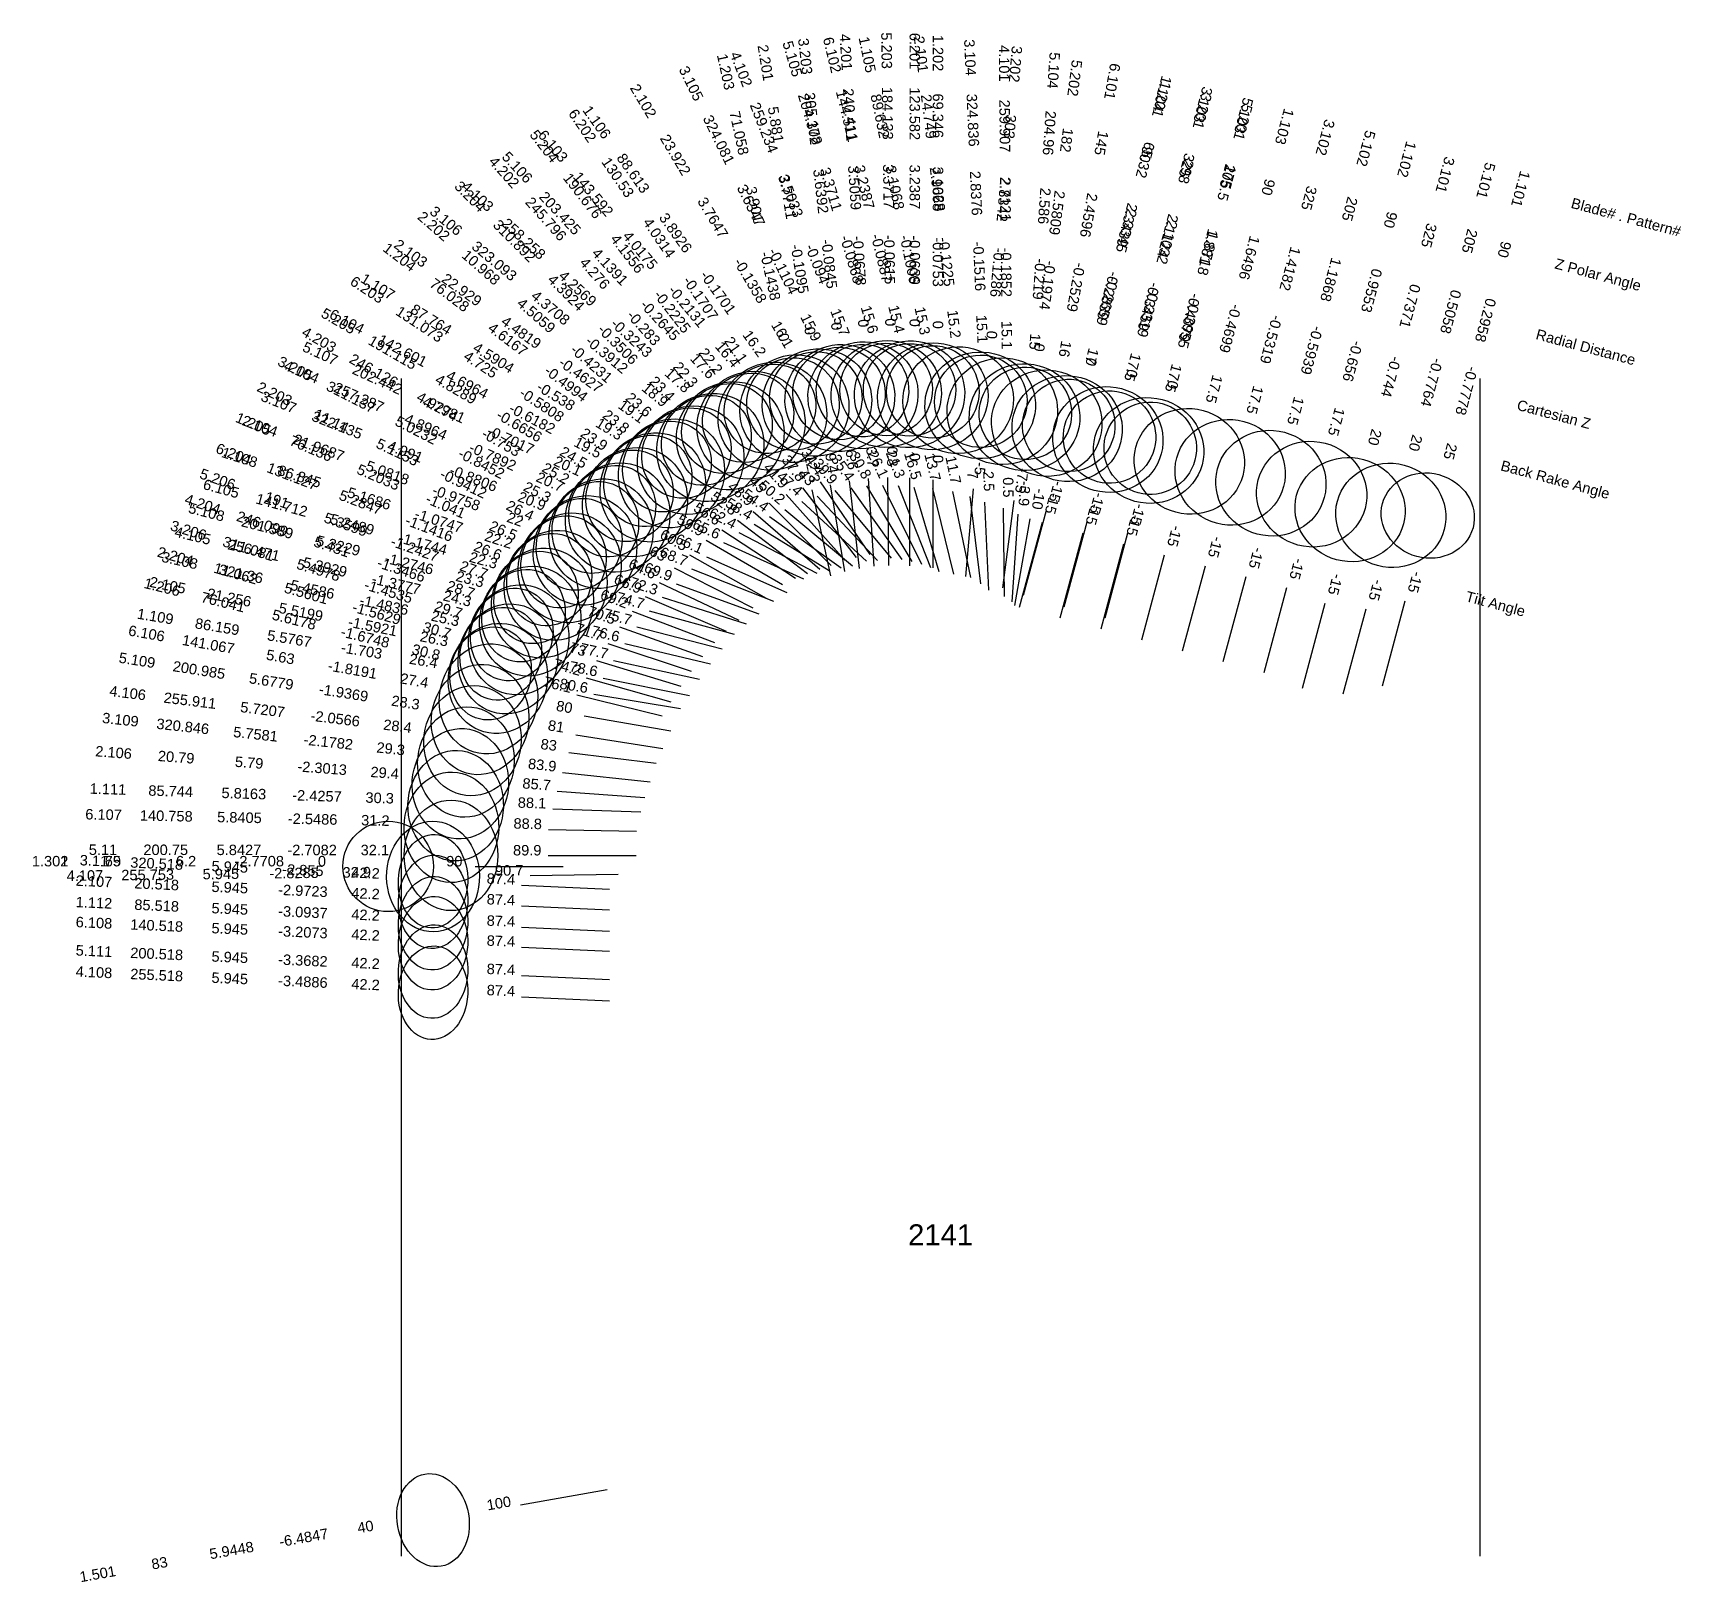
# Model space of a CAD drawing. Header units: inches. Extents: x 27.78 to 37.14, y 11.16 to 19.96.
import ezdxf
from ezdxf.enums import TextEntityAlignment as Align

# ---------------------------------------------------------------- set-up
doc = ezdxf.new("R2010")
doc.units = ezdxf.units.IN
doc.header["$MEASUREMENT"] = 0
for name, color, linetype, true_color in [('Blade_1', 30, 'Continuous', 0xff7f00), ('Blade_2', 7, 'Continuous', 0xcccc00), ('Blade_3', 7, 'Continuous', 0x00cc00), ('Blade_4', 7, 'Continuous', 0x00cccc), ('Blade_5', 7, 'Continuous', 0x0066cc), ('Blade_6', 190, 'Continuous', 0x7f00ff)]:
    doc.layers.add(name, color=color, linetype=linetype, true_color=true_color)
doc.styles.get("Standard").update_dxf_attribs({"font": 'arial.ttf'})

msp = doc.modelspace()

# ---------------------------------------------------------------- linework, layer by layer
for p, q in [((29.875, 18), (29.875, 11.3098)), ((36, 18), (36, 11.3098))]:
    msp.add_line(p, q)
at = {"layer": 'Blade_1'}
for p, q in [((32.8932, 17.4247), (32.8932, 16.9247)), ((32.2055, 17.3676), (32.312, 16.8791)), ((32.4272, 17.3806), (32.7172, 16.9733)), ((33.005, 17.3594), (33.1064, 16.8697)), ((33.5361, 17.2511), (33.4067, 16.7681)), ((31.7843, 17.1961), (32.1825, 16.8937)), ((31.8793, 17.173), (32.3051, 16.911)), ((33.5134, 17.1834), (33.3839, 16.7004)), ((34.2077, 16.9974), (34.0782, 16.5144)), ((31.2598, 16.7615), (31.7197, 16.5653)), ((31.3569, 16.7581), (31.8334, 16.6065)), ((34.902, 16.8113), (34.7725, 16.3283)), ((35.5739, 16.7359), (35.4445, 16.2529)), ((30.871, 16.2046), (31.3565, 16.0849)), ((30.9674, 16.2069), (31.4607, 16.1252)), ((30.7349, 15.5563), (31.2346, 15.54)), ((30.2945, 15.2292), (30.7945, 15.2292)), ((30.2945, 15.2292), (30.7945, 15.2292)), ((30.558, 14.8836), (31.0575, 14.8611)), ((30.5511, 11.6027), (31.0435, 11.6896))]:
    msp.add_line(p, q, dxfattribs=at)
for centre, major_axis, ratio in [((32.1074, 17.8299), (0.2558, 0.1821), 0.960068), ((32.8932, 17.8994), (0.3075, 0.0637), 0.964541), ((32.8932, 17.9247), (0.2625, 0), 1), ((32.099, 17.8562), (0.2565, 0.0559), 1), ((33.6561, 17.7161), (0.3033, -0.0813), 0.956305), ((33.6655, 17.7341), (0.2536, -0.0679), 1), ((31.4096, 17.462), (0.1646, 0.2674), 0.943992), ((31.3833, 17.5006), (0.1609, 0.2119), 0.915246), ((34.3504, 17.5301), (0.3033, -0.0813), 0.953717), ((35.0447, 17.344), (0.3033, -0.0813), 0.953717), ((35.7042, 17.2222), (0.2569, -0.0688), 0.906308), ((30.8314, 16.9253), (0.0952, 0.2992), 0.92618), ((30.7967, 16.959), (0.1044, 0.2447), 0.894861), ((30.4233, 16.297), (0.0513, 0.3098), 0.895775), ((30.3822, 16.3252), (0.0637, 0.2583), 0.859227), ((30.1837, 15.5743), (0.0102, 0.3138), 0.863353), ((29.8, 15.2292), (0, 0.257), 1), ((29.8, 15.2292), (0, 0.257), 1), ((30.055, 14.9063), (0.012, 0.2657), 0.740455), ((30.0552, 11.5153), (-0.0462, 0.262), 0.766044)]:
    msp.add_ellipse(centre, major_axis=major_axis, ratio=ratio, dxfattribs=at)
at = {"layer": 'Blade_2'}
for p, q in [((32.3105, 17.3972), (32.3922, 16.9039)), ((32.5175, 17.3904), (32.7733, 16.9608)), ((33.1042, 17.3301), (33.1649, 16.8338)), ((31.8738, 17.2462), (32.2508, 16.9179)), ((31.9664, 17.2161), (32.3728, 16.9248)), ((31.3393, 16.8425), (31.7908, 16.6277)), ((31.4362, 16.8348), (31.9057, 16.6631)), ((30.9245, 16.3002), (31.4056, 16.1642)), ((31.0208, 16.2991), (31.5109, 16.2005)), ((30.7599, 15.6573), (31.2585, 15.6199)), ((30.558, 15.005), (31.0575, 14.9825))]:
    msp.add_line(p, q, dxfattribs=at)
for centre, major_axis, ratio in [((32.2353, 17.8642), (0.2698, 0.1607), 0.961008), ((32.2289, 17.8905), (0.259, 0.0429), 1), ((33.0372, 17.8775), (0.3117, 0.0381), 0.965026), ((31.5181, 17.5373), (0.1829, 0.2552), 0.945165), ((31.4941, 17.5769), (0.1747, 0.2006), 0.916383), ((30.9182, 17.0242), (0.1078, 0.2949), 0.92736), ((30.8847, 17.0588), (0.1143, 0.2402), 0.896001), ((30.4801, 16.4079), (0.0619, 0.3078), 0.896644), ((30.4399, 16.4371), (0.0723, 0.256), 0.86006), ((30.21, 15.6987), (0.0235, 0.3131), 0.87132), ((30.055, 15.0277), (0.012, 0.2657), 0.740455)]:
    msp.add_ellipse(centre, major_axis=major_axis, ratio=ratio, dxfattribs=at)
at = {"layer": 'Blade_3'}
for p, q in [((32.4182, 17.4188), (32.4757, 16.9221)), ((32.6082, 17.3945), (32.8285, 16.9456)), ((33.1222, 17.3733), (33.0787, 16.8752)), ((31.9634, 17.2931), (32.3167, 16.9393)), ((32.0529, 17.2558), (32.437, 16.9357)), ((33.1867, 17.2974), (33.2087, 16.7979)), ((33.7674, 17.1851), (33.638, 16.7021)), ((33.7449, 17.1214), (33.6154, 16.6384)), ((31.4253, 16.926), (31.8707, 16.6987)), ((31.5227, 16.9187), (31.9884, 16.7367)), ((34.4391, 16.9354), (34.3096, 16.4524)), ((35.1202, 16.7233), (34.9907, 16.2403)), ((30.9838, 16.3995), (31.462, 16.2535)), ((31.0802, 16.3987), (31.5686, 16.2919)), ((30.7902, 15.7628), (31.2873, 15.7092)), ((30.558, 15.1223), (31.0575, 15.0998))]:
    msp.add_line(p, q, dxfattribs=at)
for centre, major_axis, ratio in [((32.3653, 17.8896), (0.2819, 0.1383), 0.961878), ((32.3608, 17.9155), (0.2608, 0.0302), 1), ((33.1624, 17.8484), (0.3137, 0.0138), 0.965362), ((33.1658, 17.8714), (0.2615, -0.0229), 1), ((33.8876, 17.6541), (0.3033, -0.0813), 0.953717), ((31.6292, 17.6088), (0.201, 0.2412), 0.946305), ((31.6076, 17.6494), (0.1882, 0.188), 0.917489), ((33.8968, 17.6681), (0.2536, -0.0679), 1), ((34.5818, 17.4681), (0.3033, -0.0813), 0.953717), ((35.2629, 17.256), (0.3033, -0.0813), 0.939693), ((31.009, 17.1194), (0.1143, 0.2925), 0.933995), ((30.9768, 17.1548), (0.1209, 0.2369), 0.903992), ((30.5414, 16.5164), (0.067, 0.3068), 0.904078), ((30.5022, 16.5465), (0.0777, 0.2544), 0.868802), ((30.2419, 15.8218), (0.0336, 0.3122), 0.871834), ((30.055, 15.145), (0.012, 0.2657), 0.740455)]:
    msp.add_ellipse(centre, major_axis=major_axis, ratio=ratio, dxfattribs=at)
at = {"layer": 'Blade_4'}
for p, q in [((32.5264, 17.4332), (32.5587, 16.9343)), ((32.0601, 17.3421), (32.3938, 16.9697)), ((32.6974, 17.3923), (32.8793, 16.9266)), ((32.149, 17.3023), (32.5169, 16.9638)), ((33.2932, 17.2633), (33.2979, 16.7633)), ((31.5109, 16.9992), (31.9462, 16.7532)), ((31.6078, 16.9873), (32.0649, 16.7847)), ((31.0471, 16.4954), (31.5218, 16.3385)), ((31.1436, 16.4948), (31.6301, 16.3792)), ((30.8266, 15.876), (31.3229, 15.8148)), ((30.6065, 15.1782), (31.1064, 15.1843)), ((30.558, 14.4887), (31.0575, 14.4662))]:
    msp.add_line(p, q, dxfattribs=at)
for centre, major_axis, ratio in [((32.4967, 17.906), (0.2925, 0.1142), 0.962672), ((32.4941, 17.9322), (0.262, 0.0169), 1), ((33.2879, 17.8148), (0.314, 0.003), 0.965621), ((31.7431, 17.6757), (0.2126, 0.2311), 0.95232), ((31.724, 17.717), (0.1981, 0.1775), 0.924896), ((31.1036, 17.2108), (0.1272, 0.2871), 0.935204), ((31.0726, 17.247), (0.1309, 0.2316), 0.905161), ((30.6071, 16.6223), (0.0726, 0.3055), 0.911295), ((30.569, 16.6534), (0.0835, 0.2526), 0.877339), ((30.2793, 15.9434), (0.0384, 0.3116), 0.879719), ((30.055, 15.1715), (-0.0038, 0.314), 0.83923), ((30.055, 14.5114), (0.012, 0.2657), 0.740455)]:
    msp.add_ellipse(centre, major_axis=major_axis, ratio=ratio, dxfattribs=at)
at = {"layer": 'Blade_5'}
for p, q in [((32.6353, 17.4385), (32.6423, 16.9386)), ((32.1526, 17.3794), (32.4588, 16.9841)), ((32.2372, 17.3323), (32.5784, 16.9668)), ((32.7855, 17.3844), (32.9274, 16.905)), ((33.3539, 17.3069), (33.2886, 16.8112)), ((33.376, 17.2308), (33.3416, 16.732)), ((31.6066, 17.0818), (32.0392, 16.8309)), ((31.704, 17.0701), (32.1591, 16.8632)), ((33.9763, 17.0594), (33.8468, 16.5764)), ((33.9988, 17.1216), (33.8694, 16.6386)), ((34.6705, 16.8734), (34.541, 16.3904)), ((35.3515, 16.6909), (35.2221, 16.2079)), ((31.1147, 16.5892), (31.586, 16.4223)), ((31.2115, 16.5893), (31.6961, 16.4659)), ((30.8669, 15.9772), (31.3608, 15.8993)), ((30.7088, 15.2911), (31.2088, 15.2906)), ((30.558, 14.6091), (31.0575, 14.5866))]:
    msp.add_line(p, q, dxfattribs=at)
for centre, major_axis, ratio in [((32.6289, 17.9132), (0.3011, 0.0891), 0.963382), ((32.6283, 17.9385), (0.2625, 0.0037), 1), ((31.8609, 17.7355), (0.2295, 0.2143), 0.9534), ((33.414, 17.781), (0.3133, -0.0216), 0.965801), ((33.4191, 17.8026), (0.2603, -0.0343), 1), ((31.8444, 17.7775), (0.2103, 0.1629), 0.925945), ((34.119, 17.5921), (0.3033, -0.0813), 0.953717), ((34.1282, 17.6045), (0.2536, -0.0679), 1), ((34.8132, 17.4061), (0.3033, -0.0813), 0.953717), ((31.2019, 17.2983), (0.1299, 0.2859), 0.939034), ((31.1711, 17.3344), (0.1335, 0.2301), 0.909656), ((35.4942, 17.2236), (0.3033, -0.0813), 0.939693), ((30.6771, 16.7254), (0.0775, 0.3043), 0.91829), ((30.6401, 16.7573), (0.0888, 0.2507), 0.885665), ((30.3221, 16.0631), (0.0489, 0.3102), 0.880395), ((30.1573, 15.2918), (0.0004, 0.314), 0.847524), ((30.055, 14.6318), (0.012, 0.2657), 0.740455)]:
    msp.add_ellipse(centre, major_axis=major_axis, ratio=ratio, dxfattribs=at)
at = {"layer": 'Blade_6'}
for p, q in [((32.2531, 17.4138), (32.5355, 17.0013)), ((32.7613, 17.4361), (32.7613, 16.9361)), ((32.3365, 17.364), (32.6574, 16.9806)), ((32.892, 17.3755), (33.0104, 16.8897)), ((31.6954, 17.142), (32.1128, 16.8668)), ((33.4446, 17.204), (33.3578, 16.7116)), ((31.7922, 17.126), (32.2352, 16.8941)), ((31.1859, 16.6795), (31.6532, 16.5017)), ((31.2831, 16.6802), (31.7654, 16.5483)), ((30.9131, 16.0853), (31.4056, 15.9986)), ((30.7109, 15.4395), (31.2108, 15.4287)), ((30.558, 14.77), (31.0575, 14.7475))]:
    msp.add_line(p, q, dxfattribs=at)
for centre, major_axis, ratio in [((32.7613, 17.9113), (0.3051, 0.0744), 0.964007), ((32.7613, 17.9361), (0.2625, 0), 1), ((31.9825, 17.7869), (0.2408, 0.2016), 0.959071), ((31.9686, 17.8293), (0.2195, 0.1503), 0.933024), ((33.5404, 17.7471), (0.3092, -0.0545), 0.961262), ((31.3036, 17.3818), (0.1456, 0.2782), 0.942787), ((31.275, 17.4192), (0.1464, 0.2221), 0.914078), ((30.7511, 16.8256), (0.0828, 0.3029), 0.925052), ((30.7153, 16.8584), (0.0946, 0.2486), 0.893771), ((30.37, 16.1809), (0.0544, 0.3092), 0.888181), ((30.1595, 15.4514), (0.0068, 0.3139), 0.855666), ((30.055, 14.7927), (0.012, 0.2657), 0.740455)]:
    msp.add_ellipse(centre, major_axis=major_axis, ratio=ratio, dxfattribs=at)

# ---------------------------------------------------------------- texts
for s, height, p in [('Blade# . Pattern#', 0.059375, (36.5206, 19)), ('Z Polar Angle', 0.059375, (36.4284, 18.6559)), ('Radial Distance', 0.059375, (36.3209, 18.2544)), ('Cartesian Z', 0.059375, (36.2133, 17.8529)), ('Back Rake Angle', 0.059375, (36.1211, 17.5088)), ('Tilt Angle', 0.05937, (35.9219, 16.7655))]:
    msp.add_text(s, height=height, rotation=345).set_placement(p, align=Align.MIDDLE_LEFT)
msp.add_text('2141', height=0.11875).set_placement((32.9375, 13.1365), align=Align.MIDDLE_CENTER)
at = {"layer": 'Blade_1'}
for s, height, rotation, p in [('1.105', 0.05937, 281.69981, (32.4924, 19.8348)), ('1.202', 0.05937, 270, (32.8932, 19.8497)), ('1.203', 0.05937, 282.3, (31.6889, 19.737)), ('1.201', 0.05937, 255, (34.1637, 19.5935)), ('1.104', 0.05937, 255, (34.1676, 19.6253)), ('89.632', 0.05937, 281.69981, (32.5646, 19.486)), ('69.346', 0.05937, 270, (32.8932, 19.4934)), ('1.106', 0.05937, 305.444, (30.9612, 19.4401)), ('71.058', 0.05937, 282.3, (31.7648, 19.3889)), ('1.103', 0.05937, 255, (34.862, 19.4393)), ('65.32', 0.05937, 255, (34.0715, 19.2494)), ('90', 0.05937, 255, (34.0754, 19.2811)), ('1.102', 0.05937, 255, (35.5563, 19.2532)), ('88.613', 0.05937, 305.444, (31.1678, 19.1499)), ('3.1068', 0.05937, 281.69981, (32.6489, 19.079)), ('3.1068', 0.05937, 270, (32.8932, 19.0778)), ('90', 0.05937, 255, (34.7697, 19.0951)), ('1.101', 0.05937, 255, (36.2033, 19.085)), ('3.901', 0.05937, 282.3, (31.8534, 18.9828)), ('3.8926', 0.05937, 305.444, (31.4088, 18.8113)), ('2.3345', 0.05937, 255, (33.964, 18.8479)), ('2.3439', 0.05937, 255, (33.9679, 18.8797)), ('90', 0.05937, 255, (35.464, 18.909)), ('1.204', 0.05937, 322.79092, (29.8473, 18.6668)), ('-0.1006', 0.05937, 281.69981, (32.7332, 18.672)), ('-0.0753', 0.05937, 270, (32.8932, 18.6622)), ('1.6496', 0.05937, 255, (34.6622, 18.6937)), ('90', 0.05937, 255, (36.1111, 18.7409)), ('-0.1438', 0.05937, 282.3, (31.9419, 18.5767)), ('1.107', 0.05937, 328.3958, (29.7262, 18.4978)), ('76.028', 0.05937, 322.79092, (30.1311, 18.4513)), ('-0.1701', 0.05937, 305.444, (31.6498, 18.4727)), ('-0.2659', 0.05937, 255, (33.8564, 18.4464)), ('-0.2839', 0.05937, 255, (33.8603, 18.4782)), ('0.9553', 0.05937, 255, (35.3565, 18.5076)), ('0.2958', 0.05937, 255, (36.0036, 18.3394)), ('87.764', 0.05937, 328.3958, (30.0296, 18.3111)), ('15.3', 0.05937, 281.69981, (32.8054, 18.3232)), ('-0.4699', 0.05937, 255, (34.5546, 18.2922)), ('4.6167', 0.05937, 322.79092, (30.4621, 18.2)), ('16.2', 0.05937, 305.444, (31.8564, 18.1825)), ('0', 0.0594, 282.3, (32.0178, 18.2287)), ('0', 0.0594, 270, (32.8932, 18.3059)), ('4.5904', 0.05937, 328.3958, (30.3836, 18.0933)), ('17', 0.05937, 255, (33.7681, 18.1341)), ('-0.656', 0.05937, 255, (35.2489, 18.1061)), ('0', 0.0594, 255, (33.7642, 18.1023)), ('-0.7778', 0.05937, 255, (35.896, 17.9379)), ('-0.4994', 0.05937, 322.79092, (30.7931, 17.9487)), ('17.5', 0.05937, 255, (34.4624, 17.9481)), ('-0.538', 0.05937, 328.3958, (30.7376, 17.8755)), ('1.205', 0.05937, 336.89534, (29.0229, 17.7158)), ('23.8', 0.05937, 322.79092, (31.0768, 17.7332)), ('17.5', 0.05937, 255, (35.1567, 17.762)), ('19.3', 0.05937, 328.3958, (31.041, 17.6888)), ('1.108', 0.05937, 342.34972, (28.9479, 17.5246)), ('76.136', 0.05937, 336.89534, (29.3506, 17.576)), ('25', 0.05937, 255, (35.8038, 17.5938)), ('86.845', 0.05937, 342.34972, (29.2874, 17.4166)), ('5.2033', 0.05937, 336.89534, (29.7329, 17.4129)), ('12.3', 0.05937, 282.3, (32.1802, 17.4837)), ('35.4', 0.05937, 305.444, (32.3583, 17.4773)), ('0', 0.0594, 270, (32.8932, 17.5434)), ('11.7', 0.05937, 281.69981, (32.9809, 17.4756)), ('-15', 0.05937, 255, (33.5668, 17.3658)), ('5.1686', 0.05937, 342.34972, (29.6835, 17.2905)), ('-1.041', 0.05937, 336.89534, (30.1151, 17.2498)), ('52.8', 0.05937, 322.79092, (31.6897, 17.2679)), ('58.4', 0.05937, 328.3958, (31.7782, 17.2352)), ('-15', 0.05937, 255, (33.5441, 17.2981)), ('-1.0747', 0.05937, 342.34972, (30.0795, 17.1645)), ('22.2', 0.05937, 342.34972, (30.419, 17.0565)), ('26.5', 0.05937, 336.89534, (30.4428, 17.11)), ('-15', 0.05937, 255, (34.2384, 17.1121)), ('-15', 0.05937, 255, (34.9327, 16.926)), ('1.206', 0.05937, 346.14606, (28.5098, 16.787)), ('66.9', 0.05937, 336.89534, (31.1506, 16.8081)), ('72.3', 0.05937, 342.34972, (31.2438, 16.7941)), ('-15', 0.05937, 255, (35.6046, 16.8506)), ('76.041', 0.05937, 346.14606, (28.8557, 16.7017)), ('1.109', 0.05937, 350.59544, (28.4733, 16.62)), ('5.6178', 0.05937, 346.14606, (29.2592, 16.6021)), ('86.159', 0.05937, 350.59544, (28.8248, 16.5618)), ('5.5767', 0.05937, 350.59544, (29.2348, 16.4938)), ('-1.6748', 0.05937, 346.14606, (29.6627, 16.5026)), ('-1.703', 0.05937, 350.59544, (29.6449, 16.4259)), ('30.8', 0.05937, 346.14606, (30.0086, 16.4173)), ('26.4', 0.05937, 350.59544, (29.9963, 16.3677)), ('76.1', 0.05937, 346.14606, (30.7558, 16.2331)), ('80.6', 0.05937, 350.59544, (30.8502, 16.2263)), ('1.111', 0.05937, 358.13379, (28.2082, 15.6387)), ('85.744', 0.05937, 358.13379, (28.5643, 15.6271)), ('5.8163', 0.05937, 358.13379, (28.9797, 15.6135)), ('-2.4257', 0.05937, 358.13379, (29.3951, 15.6)), ('30.3', 0.05937, 358.13379, (29.7512, 15.5884)), ('88.1', 0.05937, 358.13379, (30.6162, 15.5602)), ('1.112', 0.05937, 357.4172, (28.1284, 14.9932)), ('85.518', 0.05937, 357.4172, (28.4843, 14.9771)), ('5.945', 0.05937, 357.4172, (28.8995, 14.9584)), ('-3.0937', 0.05937, 357.4172, (29.3147, 14.9397)), ('42.2', 0.05937, 357.4172, (29.6706, 14.9236)), ('87.4', 0.05937, 357.4172, (30.4393, 14.889)), ('100', 0.05937, 10, (30.4341, 11.5821)), ('40', 0.05937, 10, (29.6763, 11.4485)), ('-6.4847', 0.05937, 10, (29.3255, 11.3866)), ('5.9448', 0.05937, 10, (28.9161, 11.3145)), ('1.501', 0.05937, 10, (28.156, 11.1804)), ('83', 0.05937, 10, (28.5068, 11.2423))]:
    msp.add_text(s, height=height, rotation=rotation, dxfattribs=at).set_placement(p, align=Align.CENTER)
for s, height, p in [('1.301', 0.05937, (27.8805, 15.2292)), ('1.302', 0.05937, (27.8805, 15.2292)), ('69', 0.05937, (28.2368, 15.2292)), ('75', 0.05937, (28.2368, 15.2292)), ('6.2', 0.05937, (28.6524, 15.2292)), ('6.2', 0.05937, (28.6524, 15.2292)), ('-2.7708', 0.05937, (29.068, 15.2292)), ('-2.7708', 0.05937, (29.068, 15.2292)), ('0', 0.0594, (29.4243, 15.2292)), ('0', 0.0594, (29.4243, 15.2292)), ('90', 0.05937, (30.1758, 15.2292)), ('90', 0.05937, (30.1758, 15.2292))]:
    msp.add_text(s, height=height, dxfattribs=at).set_placement(p, align=Align.CENTER)
at = {"layer": 'Blade_2'}
for s, height, rotation, p in [('2.101', 0.05937, 276.97735, (32.7971, 19.8394)), ('2.201', 0.05937, 279.4, (31.9145, 19.7896)), ('2.102', 0.05937, 300.77391, (31.224, 19.5624)), ('24.749', 0.05937, 276.97735, (32.8404, 19.4858)), ('5.881', 0.05937, 279.4, (31.9726, 19.4382)), ('23.922', 0.05937, 300.77391, (31.4063, 19.2563)), ('2.9628', 0.05937, 276.97735, (32.8909, 19.0732)), ('3.7711', 0.05937, 279.4, (32.0405, 19.0281)), ('3.7647', 0.05937, 300.77391, (31.6189, 18.8992)), ('2.202', 0.05937, 318.94565, (30.0398, 18.8435)), ('2.103', 0.05937, 324.37485, (29.9115, 18.6886)), ('10.968', 0.05937, 318.94565, (30.3085, 18.6095)), ('-0.1095', 0.05937, 279.4, (32.1084, 18.6181)), ('-0.1225', 0.05937, 276.97735, (32.9413, 18.6607)), ('-0.1358', 0.05937, 300.77391, (31.8316, 18.5421)), ('22.929', 0.05937, 324.37485, (30.2011, 18.4811)), ('4.5059', 0.05937, 318.94565, (30.6219, 18.3366)), ('4.4819', 0.05937, 324.37485, (30.5389, 18.239)), ('15.2', 0.05937, 276.97735, (32.9846, 18.307)), ('16.1', 0.05937, 300.77391, (32.0139, 18.236)), ('0', 0.0594, 279.4, (32.1666, 18.2666)), ('-0.4231', 0.05937, 318.94565, (30.9353, 18.0636)), ('-0.4627', 0.05937, 324.37485, (30.8768, 17.9969)), ('2.203', 0.05937, 334.5545, (29.1432, 17.8874)), ('23.6', 0.05937, 318.94565, (31.2039, 17.8296)), ('2.104', 0.05937, 339.9167, (29.0619, 17.7029)), ('11.14', 0.05937, 334.5545, (29.4649, 17.7343)), ('19.1', 0.05937, 324.37485, (31.1663, 17.7894)), ('21.9687', 0.05937, 339.9167, (29.3965, 17.5806)), ('5.1153', 0.05937, 334.5545, (29.8402, 17.5558)), ('5.0818', 0.05937, 339.9167, (29.7868, 17.4378)), ('9.4', 0.05937, 279.4, (32.2911, 17.5144)), ('30.8', 0.05937, 300.77391, (32.4567, 17.4924)), ('-0.9412', 0.05937, 334.5545, (30.2155, 17.3772)), ('7', 0.0594, 276.97735, (33.0898, 17.448)), ('-0.9758', 0.05937, 339.9167, (30.1772, 17.2951)), ('48.9', 0.05937, 318.94565, (31.7842, 17.3242)), ('54.4', 0.05937, 324.37485, (31.8698, 17.2852)), ('26.4', 0.05937, 334.5545, (30.5372, 17.2241)), ('22', 0.05937, 339.9167, (30.5117, 17.1728)), ('2.204', 0.05937, 344.21977, (28.5841, 16.9616)), ('11.062', 0.05937, 344.21977, (28.9269, 16.8647)), ('64.6', 0.05937, 334.5545, (31.2321, 16.8935)), ('69.9', 0.05937, 339.9167, (31.3246, 16.8756)), ('2.105', 0.05937, 348.6249, (28.5424, 16.7977)), ('21.256', 0.05937, 348.6249, (28.8917, 16.7275)), ('5.5601', 0.05937, 344.21977, (29.3269, 16.7516)), ('5.5199', 0.05937, 348.6249, (29.2991, 16.6455)), ('-1.5629', 0.05937, 344.21977, (29.7269, 16.6386)), ('-1.5921', 0.05937, 348.6249, (29.7066, 16.5635)), ('30.7', 0.05937, 344.21977, (30.0697, 16.5417)), ('26.3', 0.05937, 348.6249, (30.0558, 16.4932)), ('74.2', 0.05937, 344.21977, (30.8102, 16.3325)), ('78.6', 0.05937, 348.6249, (30.9043, 16.3225)), ('2.106', 0.05937, 355.70008, (28.239, 15.8469)), ('20.79', 0.05937, 355.70008, (28.5943, 15.8202)), ('5.79', 0.05937, 355.70008, (29.0087, 15.789)), ('-2.3013', 0.05937, 355.70008, (29.4232, 15.7579)), ('29.4', 0.05937, 355.70008, (29.7785, 15.7311)), ('85.7', 0.05937, 355.70008, (30.6415, 15.6662)), ('2.107', 0.05937, 357.4172, (28.1284, 15.1146)), ('20.518', 0.05937, 357.4172, (28.4843, 15.0985)), ('5.945', 0.05937, 357.4172, (28.8995, 15.0798)), ('-2.9723', 0.05937, 357.4172, (29.3147, 15.0611)), ('42.2', 0.05937, 357.4172, (29.6706, 15.045)), ('87.4', 0.05937, 357.4172, (30.4393, 15.0104))]:
    msp.add_text(s, height=height, rotation=rotation, dxfattribs=at).set_placement(p, align=Align.CENTER)
at = {"layer": 'Blade_3'}
for s, height, rotation, p in [('3.203', 0.05937, 276.6, (32.1395, 19.8278)), ('3.104', 0.05937, 272.52452, (33.0753, 19.823)), ('3.202', 0.05937, 265, (33.3336, 19.7891)), ('3.105', 0.05937, 296.13572, (31.4946, 19.664)), ('3.103', 0.05937, 255, (34.3991, 19.5633)), ('305.102', 0.05937, 276.6, (32.1805, 19.4739)), ('324.836', 0.05937, 272.52452, (33.091, 19.4671)), ('3.201', 0.05937, 255, (34.395, 19.5275)), ('324.081', 0.05937, 296.13572, (31.6516, 19.3442)), ('303', 0.05937, 265, (33.3025, 19.4342)), ('3.102', 0.05937, 255, (35.0934, 19.3773)), ('3.6392', 0.05937, 276.6, (32.2282, 19.061)), ('298', 0.05937, 255, (34.3028, 19.1833)), ('325', 0.05937, 255, (34.3069, 19.2191)), ('3.101', 0.05937, 255, (35.7745, 19.1652)), ('3.204', 0.05937, 314.96101, (30.2449, 19.014)), ('3.6347', 0.05937, 296.13572, (31.8347, 18.9711)), ('2.8376', 0.05937, 272.52452, (33.1093, 19.0519)), ('2.8342', 0.05937, 265, (33.2663, 19.0202)), ('325', 0.05937, 255, (35.0011, 19.0331)), ('3.106', 0.05937, 320.19816, (30.1107, 18.874)), ('2.1124', 0.05937, 255, (34.1994, 18.8177)), ('310.892', 0.05937, 314.96101, (30.4966, 18.7619)), ('2.1032', 0.05937, 255, (34.1952, 18.7819)), ('325', 0.05937, 255, (35.6822, 18.821)), ('323.093', 0.05937, 320.19816, (30.3844, 18.646)), ('-0.1104', 0.05937, 296.13572, (32.0177, 18.5979)), ('-0.0845', 0.05937, 276.6, (32.276, 18.6481)), ('-0.1516', 0.05937, 272.52452, (33.1276, 18.6366)), ('-0.1286', 0.05937, 265, (33.2301, 18.6061)), ('1.4182', 0.05937, 255, (34.8936, 18.6317)), ('4.3924', 0.05937, 314.96101, (30.7903, 18.4678)), ('-0.3459', 0.05937, 255, (34.0918, 18.4162)), ('0.7371', 0.05937, 255, (35.5747, 18.4196)), ('4.3708', 0.05937, 320.19816, (30.7037, 18.3799)), ('-0.3319', 0.05937, 255, (34.0877, 18.3804)), ('15.9', 0.05937, 296.13572, (32.1747, 18.2781)), ('15.1', 0.05937, 272.52452, (33.1433, 18.2807)), ('-0.5319', 0.05937, 255, (34.786, 18.2302)), ('-0.3506', 0.05937, 314.96101, (31.084, 18.1737)), ('0', 0.0594, 276.6, (32.3169, 18.2942)), ('0', 0.0594, 265, (33.199, 18.2512)), ('-0.3912', 0.05937, 320.19816, (31.023, 18.1139)), ('3.205', 0.05937, 332.96989, (29.259, 18.0312)), ('17.5', 0.05937, 255, (33.9996, 18.0721)), ('-0.744', 0.05937, 255, (35.4671, 18.0181)), ('311.137', 0.05937, 332.96989, (29.5763, 17.8693)), ('18.9', 0.05937, 320.19816, (31.2967, 17.8858)), ('23.4', 0.05937, 314.96101, (31.3358, 17.9217)), ('0', 0.0594, 255, (33.9955, 18.0363)), ('3.107', 0.05937, 338.65486, (29.1681, 17.8388)), ('17.5', 0.05937, 255, (34.6938, 17.8861)), ('322.135', 0.05937, 338.65486, (29.4999, 17.7091)), ('5.0232', 0.05937, 332.96989, (29.9465, 17.6804)), ('20', 0.05937, 255, (35.3749, 17.674)), ('4.991', 0.05937, 338.65486, (29.887, 17.5579)), ('-0.8452', 0.05937, 332.96989, (30.3167, 17.4915)), ('6.6', 0.05937, 276.6, (32.4046, 17.5368)), ('26.1', 0.05937, 296.13572, (32.5559, 17.5011)), ('-5', 0.05937, 265, (33.1326, 17.4916)), ('-0.8806', 0.05937, 338.65486, (30.2741, 17.4066)), ('25.3', 0.05937, 332.96989, (30.6341, 17.3296)), ('45', 0.05937, 314.96101, (31.8795, 17.3772)), ('50.2', 0.05937, 320.19816, (31.9617, 17.3318)), ('2.5', 0.05937, 272.52452, (33.1815, 17.4161)), ('20.9', 0.05937, 338.65486, (30.6059, 17.2769)), ('-15', 0.05937, 255, (33.7981, 17.2998)), ('-15', 0.05937, 255, (33.7756, 17.2361)), ('3.206', 0.05937, 343.01849, (28.6578, 17.1098)), ('311.081', 0.05937, 343.01849, (28.9985, 17.0057)), ('63', 0.05937, 332.96989, (31.3195, 16.9799)), ('68.7', 0.05937, 338.65486, (31.4121, 16.9619)), ('-15', 0.05937, 255, (34.4698, 17.0501)), ('3.108', 0.05937, 347.67323, (28.6104, 16.9384)), ('321.36', 0.05937, 347.67323, (28.9585, 16.8623)), ('5.4978', 0.05937, 343.01849, (29.396, 16.8844)), ('5.4586', 0.05937, 347.67323, (29.3645, 16.7736)), ('-15', 0.05937, 255, (35.1509, 16.838)), ('-1.4836', 0.05937, 347.67323, (29.7706, 16.6848)), ('-1.4535', 0.05937, 343.01849, (29.7935, 16.763)), ('25.3', 0.05937, 347.67323, (30.1186, 16.6088)), ('29.7', 0.05937, 343.01849, (30.1343, 16.6589)), ('73', 0.05937, 343.01849, (30.8702, 16.4342)), ('77.7', 0.05937, 347.67323, (30.9642, 16.424)), ('3.109', 0.05937, 353.85568, (28.2767, 16.0333)), ('320.846', 0.05937, 353.85568, (28.6309, 15.9952)), ('5.7581', 0.05937, 353.85568, (29.0442, 15.9507)), ('-2.1782', 0.05937, 353.85568, (29.4574, 15.9062)), ('29.3', 0.05937, 353.85568, (29.8116, 15.8681)), ('83.9', 0.05937, 353.85568, (30.6721, 15.7755)), ('3.11', 0.05937, 357.4172, (28.1284, 15.2319)), ('320.518', 0.05937, 357.4172, (28.4843, 15.2158)), ('5.945', 0.05937, 357.4172, (28.8995, 15.1971)), ('-2.855', 0.05937, 357.4172, (29.3147, 15.1784)), ('42.2', 0.05937, 357.4172, (29.6706, 15.1623)), ('87.4', 0.05937, 357.4172, (30.4393, 15.1277))]:
    msp.add_text(s, height=height, rotation=rotation, dxfattribs=at).set_placement(p, align=Align.CENTER)
at = {"layer": 'Blade_4'}
for s, height, rotation, p in [('4.201', 0.05937, 273.7, (32.3699, 19.8532)), ('4.102', 0.05937, 291.3368, (31.7775, 19.747)), ('4.101', 0.05937, 270.5475, (33.269, 19.7912)), ('259.234', 0.05937, 291.3368, (31.9072, 19.4152)), ('240.411', 0.05937, 273.7, (32.3929, 19.4977)), ('259.907', 0.05937, 270.5475, (33.2724, 19.435)), ('4.202', 0.05937, 311.87098, (30.4368, 19.153)), ('3.5059', 0.05937, 273.7, (32.4197, 19.0829)), ('4.103', 0.05937, 317.38812, (30.2885, 19.0138)), ('3.5033', 0.05937, 291.3368, (32.0584, 19.0281)), ('2.7121', 0.05937, 270.5475, (33.2764, 19.0194)), ('245.796', 0.05937, 311.87098, (30.6746, 18.8878)), ('258.258', 0.05937, 317.38812, (30.5507, 18.7727)), ('-0.094', 0.05937, 291.3368, (32.2096, 18.6409)), ('-0.0678', 0.05937, 273.7, (32.4466, 18.6682)), ('-0.1852', 0.05937, 270.5475, (33.2804, 18.6038)), ('4.276', 0.05937, 311.87098, (30.952, 18.5783)), ('4.2569', 0.05937, 317.38812, (30.8565, 18.4913)), ('-0.283', 0.05937, 311.87098, (31.2294, 18.2688)), ('15.7', 0.05937, 291.3368, (32.3392, 18.3091)), ('4.203', 0.05937, 330.52493, (29.3937, 18.1959)), ('-0.3243', 0.05937, 317.38812, (31.1624, 18.2099)), ('0', 0.0594, 273.7, (32.4695, 18.3127)), ('15.1', 0.05937, 270.5475, (33.2838, 18.2475)), ('4.104', 0.05937, 336.09494, (29.2966, 18.0117)), ('246.126', 0.05937, 330.52493, (29.7039, 18.0206)), ('22.3', 0.05937, 311.87098, (31.4672, 18.0035)), ('257.287', 0.05937, 336.09494, (29.6223, 17.8674)), ('17.8', 0.05937, 317.38812, (31.4246, 17.9687)), ('4.9274', 0.05937, 330.52493, (30.0657, 17.8161)), ('4.8964', 0.05937, 336.09494, (30.0023, 17.6989)), ('-0.753', 0.05937, 330.52493, (30.4275, 17.6116)), ('-0.7892', 0.05937, 336.09494, (30.3823, 17.5305)), ('3.7', 0.05937, 273.7, (32.5188, 17.5517)), ('25.2', 0.05937, 330.52493, (30.7377, 17.4363)), ('41.9', 0.05937, 311.87098, (31.9808, 17.4305)), ('21.3', 0.05937, 291.3368, (32.6541, 17.5029)), ('20.7', 0.05937, 336.09494, (30.708, 17.3862)), ('47.4', 0.05937, 317.38812, (32.0616, 17.3827)), ('0.5', 0.05937, 270.5475, (33.292, 17.3821)), ('4.204', 0.05937, 341.71061, (28.7379, 17.2586)), ('246.099', 0.05937, 341.71061, (29.0762, 17.1468)), ('4.105', 0.05937, 346.63497, (28.6841, 17.0792)), ('60.5', 0.05937, 330.52493, (31.4076, 17.0576)), ('256.471', 0.05937, 346.63497, (29.0307, 16.9968)), ('5.431', 0.05937, 341.71061, (29.4708, 17.0164)), ('66.1', 0.05937, 336.09494, (31.4992, 17.0354)), ('5.3929', 0.05937, 346.63497, (29.4351, 16.9007)), ('-1.3466', 0.05937, 341.71061, (29.8655, 16.886)), ('-1.3777', 0.05937, 346.63497, (29.8395, 16.8047)), ('28.7', 0.05937, 341.71061, (30.2037, 16.7742)), ('24.3', 0.05937, 346.63497, (30.1861, 16.7223)), ('71.7', 0.05937, 341.71061, (30.9343, 16.5327)), ('76.6', 0.05937, 346.63497, (31.0281, 16.5223)), ('4.106', 0.05937, 352.9765, (28.3176, 16.1851)), ('255.911', 0.05937, 352.9765, (28.6712, 16.1415)), ('5.7207', 0.05937, 352.9765, (29.0837, 16.0907)), ('-2.0566', 0.05937, 352.9765, (29.4962, 16.0399)), ('28.4', 0.05937, 352.9765, (29.8498, 15.9963)), ('83', 0.05937, 352.9765, (30.7088, 15.8905)), ('4.107', 0.05937, 0.69528, (28.0786, 15.1475)), ('255.753', 0.05937, 0.69528, (28.4349, 15.1518)), ('5.945', 0.05937, 0.69528, (28.8505, 15.1569)), ('-2.8285', 0.05937, 0.69528, (29.2661, 15.1619)), ('32.9', 0.05937, 0.69528, (29.6223, 15.1662)), ('90.7', 0.05937, 0.69528, (30.4877, 15.1768)), ('4.108', 0.05937, 357.4172, (28.1284, 14.5983)), ('255.518', 0.05937, 357.4172, (28.4843, 14.5822)), ('5.945', 0.05937, 357.4172, (28.8995, 14.5635)), ('-3.4886', 0.05937, 357.4172, (29.3147, 14.5448)), ('42.2', 0.05937, 357.4172, (29.6706, 14.5287)), ('87.4', 0.05937, 357.4172, (30.4393, 14.4941))]:
    msp.add_text(s, height=height, rotation=rotation, dxfattribs=at).set_placement(p, align=Align.CENTER)
at = {"layer": 'Blade_5'}
for s, height, rotation, p in [('5.203', 0.05937, 270.8, (32.6015, 19.8633)), ('5.105', 0.05937, 286.49287, (32.0678, 19.8084)), ('5.104', 0.05937, 266.05421, (33.55, 19.7528)), ('5.202', 0.05937, 262.5, (33.6704, 19.7112)), ('204.378', 0.05937, 286.49287, (32.1689, 19.4668)), ('184.133', 0.05937, 270.8, (32.6064, 19.5071)), ('5.103', 0.05937, 255, (34.6306, 19.5013)), ('204.96', 0.05937, 266.05421, (33.5255, 19.3974)), ('5.201', 0.05937, 255, (34.6264, 19.464)), ('5.204', 0.05937, 307.75299, (30.6636, 19.3023)), ('182', 0.05937, 262.5, (33.6239, 19.358)), ('5.102', 0.05937, 255, (35.3248, 19.3153)), ('5.106', 0.05937, 313.02673, (30.5122, 19.1804)), ('3.3711', 0.05937, 286.49287, (32.2869, 19.0683)), ('3.3717', 0.05937, 270.8, (32.6122, 19.0915)), ('175.5', 0.05937, 255, (34.5342, 19.1198)), ('205', 0.05937, 255, (34.5383, 19.1571)), ('5.101', 0.05937, 255, (36.0058, 19.1328)), ('190.676', 0.05937, 307.75299, (30.8817, 19.0206)), ('203.425', 0.05937, 313.02673, (30.7553, 18.92)), ('2.586', 0.05937, 266.05421, (33.4969, 18.9828)), ('2.5809', 0.05937, 262.5, (33.5696, 18.9459)), ('205', 0.05937, 255, (35.2325, 18.9711)), ('-0.0615', 0.05937, 270.8, (32.618, 18.6759)), ('1.8718', 0.05937, 255, (34.4266, 18.7184)), ('1.881', 0.05937, 255, (34.4308, 18.7557)), ('205', 0.05937, 255, (35.9135, 18.7886)), ('4.1391', 0.05937, 313.02673, (31.0389, 18.6161)), ('4.1556', 0.05937, 307.75299, (31.1362, 18.692)), ('-0.0868', 0.05937, 286.49287, (32.4049, 18.6697)), ('-0.219', 0.05937, 266.05421, (33.4683, 18.5681)), ('-0.1974', 0.05937, 262.5, (33.5154, 18.5338)), ('1.1868', 0.05937, 255, (35.125, 18.5697)), ('-0.2225', 0.05937, 307.75299, (31.3907, 18.3634)), ('-0.3955', 0.05937, 255, (34.3191, 18.3169)), ('-0.4079', 0.05937, 255, (34.3232, 18.3542)), ('0.5058', 0.05937, 255, (35.806, 18.3872)), ('5.205', 0.05937, 329.88733, (29.5029, 18.3019)), ('-0.2645', 0.05937, 313.02673, (31.3225, 18.3123)), ('15.6', 0.05937, 286.49287, (32.506, 18.3281)), ('0', 0.0594, 270.8, (32.623, 18.3197)), ('15', 0.05937, 266.05421, (33.4438, 18.2127)), ('-0.5939', 0.05937, 255, (35.0174, 18.1682)), ('5.107', 0.05937, 335.55707, (29.4025, 18.1161)), ('191.115', 0.05937, 329.88733, (29.811, 18.1232)), ('22.2', 0.05937, 307.75299, (31.6088, 18.0817)), ('0', 0.0594, 262.5, (33.4689, 18.1806)), ('202.442', 0.05937, 335.55707, (29.7269, 17.9687)), ('17.6', 0.05937, 313.02673, (31.5656, 18.0519)), ('17.5', 0.05937, 255, (34.231, 18.0101)), ('-0.7764', 0.05937, 255, (35.6984, 17.9857)), ('4.8289', 0.05937, 329.88733, (30.1706, 17.9147)), ('0', 0.0594, 255, (34.2269, 17.9728)), ('4.7981', 0.05937, 335.55707, (30.1052, 17.7968)), ('17.5', 0.05937, 255, (34.9252, 17.8241)), ('-0.6656', 0.05937, 329.88733, (30.5301, 17.7062)), ('-0.7017', 0.05937, 335.55707, (30.4836, 17.6248)), ('24.5', 0.05937, 329.88733, (30.8383, 17.5274)), ('0.8', 0.05937, 270.8, (32.6337, 17.5573)), ('20', 0.05937, 255, (35.6062, 17.6416)), ('20.1', 0.05937, 335.55707, (30.8079, 17.4774)), ('37.8', 0.05937, 307.75299, (32.0799, 17.4733)), ('16.5', 0.05937, 286.49287, (32.7517, 17.4983)), ('5.206', 0.05937, 340.49587, (28.8223, 17.4012)), ('43', 0.05937, 313.02673, (32.1562, 17.4191)), ('-7.5', 0.05937, 262.5, (33.3694, 17.4247)), ('-3.9', 0.05937, 266.05421, (33.3842, 17.3493)), ('191', 0.05937, 340.49587, (29.1581, 17.2822)), ('5.108', 0.05937, 345.71256, (28.7617, 17.2132)), ('5.3599', 0.05937, 340.49587, (29.5498, 17.1435)), ('59.9', 0.05937, 329.88733, (31.5039, 17.1414)), ('-15', 0.05937, 255, (34.007, 17.1741)), ('-15', 0.05937, 255, (34.0295, 17.2363)), ('201.589', 0.05937, 345.71256, (29.1069, 17.1253)), ('65.6', 0.05937, 335.55707, (31.5958, 17.1192)), ('5.3229', 0.05937, 345.71256, (29.5097, 17.0227)), ('-1.2427', 0.05937, 340.49587, (29.9416, 17.0047)), ('-15', 0.05937, 255, (34.7012, 16.9881)), ('-1.2746', 0.05937, 345.71256, (29.9125, 16.9201)), ('27.7', 0.05937, 340.49587, (30.2774, 16.8858)), ('23.3', 0.05937, 345.71256, (30.2577, 16.8322)), ('-15', 0.05937, 255, (35.3822, 16.8056)), ('70.5', 0.05937, 340.49587, (31.0028, 16.6288)), ('75.7', 0.05937, 345.71256, (31.0964, 16.6186)), ('5.109', 0.05937, 351.04103, (28.3697, 16.3709)), ('200.985', 0.05937, 351.04103, (28.7216, 16.3154)), ('5.6779', 0.05937, 351.04103, (29.1322, 16.2507)), ('-1.9369', 0.05937, 351.04103, (29.5427, 16.186)), ('28.3', 0.05937, 351.04103, (29.8946, 16.1305)), ('81', 0.05937, 351.04103, (30.7496, 15.9957)), ('5.11', 0.05937, 359.93217, (28.1808, 15.2941)), ('200.75', 0.05937, 359.93217, (28.5371, 15.2937)), ('5.8427', 0.05937, 359.93217, (28.9527, 15.2932)), ('-2.7082', 0.05937, 359.93217, (29.3683, 15.2927)), ('32.1', 0.05937, 359.93217, (29.7246, 15.2923)), ('89.9', 0.05937, 359.93217, (30.59, 15.2913)), ('5.111', 0.05937, 357.4172, (28.1284, 14.7187)), ('200.518', 0.05937, 357.4172, (28.4843, 14.7026)), ('5.945', 0.05937, 357.4172, (28.8995, 14.6839)), ('-3.3682', 0.05937, 357.4172, (29.3147, 14.6652)), ('42.2', 0.05937, 357.4172, (29.6706, 14.6491)), ('87.4', 0.05937, 357.4172, (30.4393, 14.6145))]:
    msp.add_text(s, height=height, rotation=rotation, dxfattribs=at).set_placement(p, align=Align.CENTER)
at = {"layer": 'Blade_6'}
for s, height, rotation, p in [('6.102', 0.05937, 283.70661, (32.293, 19.8315)), ('6.201', 0.05937, 270, (32.7613, 19.8611)), ('6.101', 0.05937, 260, (33.8836, 19.6936)), ('144.511', 0.05937, 283.70661, (32.3774, 19.4854)), ('123.582', 0.05937, 270, (32.7613, 19.5049)), ('6.202', 0.05937, 304.40001, (30.8791, 19.4205)), ('6.103', 0.05937, 309.93331, (30.7138, 19.3025)), ('145', 0.05937, 260, (33.8217, 19.3427)), ('130.53', 0.05937, 304.40001, (31.0803, 19.1266)), ('3.2387', 0.05937, 283.70661, (32.4759, 19.0816)), ('3.2387', 0.05937, 270, (32.7613, 19.0892)), ('143.592', 0.05937, 309.93331, (30.9425, 19.0293)), ('2.4596', 0.05937, 260, (33.7496, 18.9334)), ('4.0175', 0.05937, 309.93331, (31.2092, 18.7106)), ('4.0314', 0.05937, 304.40001, (31.3151, 18.7836)), ('-0.0887', 0.05937, 283.70661, (32.5743, 18.6778)), ('-0.0639', 0.05937, 270, (32.7613, 18.6736)), ('-0.2529', 0.05937, 260, (33.6774, 18.5241)), ('6.203', 0.05937, 326.60205, (29.665, 18.4807)), ('-0.1707', 0.05937, 304.40001, (31.55, 18.4407)), ('-0.2131', 0.05937, 309.93331, (31.476, 18.3919)), ('6.104', 0.05937, 332.36791, (29.5525, 18.2985)), ('131.073', 0.05937, 326.60205, (29.9624, 18.2846)), ('15.4', 0.05937, 283.70661, (32.6587, 18.3317)), ('0', 0.0594, 270, (32.7613, 18.3174)), ('142.601', 0.05937, 332.36791, (29.8681, 18.1333)), ('16.4', 0.05937, 309.93331, (31.7047, 18.1187)), ('21.1', 0.05937, 304.40001, (31.7512, 18.1468)), ('16', 0.05937, 260, (33.6155, 18.1733)), ('4.725', 0.05937, 326.60205, (30.3094, 18.0558)), ('4.6964', 0.05937, 332.36791, (30.2364, 17.9405)), ('-0.5808', 0.05937, 326.60205, (30.6564, 17.827)), ('-0.6182', 0.05937, 332.36791, (30.6046, 17.7477)), ('23.9', 0.05937, 326.60205, (30.9538, 17.6309)), ('6.204', 0.05937, 339.17597, (28.9127, 17.544)), ('19.5', 0.05937, 332.36791, (30.9202, 17.5825)), ('34.4', 0.05937, 304.40001, (32.186, 17.5118)), ('131.127', 0.05937, 339.17597, (29.2457, 17.4174)), ('39.9', 0.05937, 309.93331, (32.2603, 17.4551)), ('0', 0.0594, 270, (32.7613, 17.5549)), ('13.7', 0.05937, 283.70661, (32.8638, 17.4909)), ('6.105', 0.05937, 344.7112, (28.8445, 17.3468)), ('141.712', 0.05937, 344.7112, (29.1882, 17.2528)), ('5.2847', 0.05937, 339.17597, (29.6342, 17.2696)), ('-10', 0.05937, 260, (33.4652, 17.3209)), ('5.2489', 0.05937, 344.7112, (29.5891, 17.1432)), ('56.6', 0.05937, 326.60205, (31.5962, 17.2074)), ('62.4', 0.05937, 332.36791, (31.687, 17.1811)), ('-1.1416', 0.05937, 339.17597, (30.0227, 17.1219)), ('-1.1744', 0.05937, 344.7112, (29.99, 17.0336)), ('26.6', 0.05937, 339.17597, (30.3557, 16.9952)), ('22.3', 0.05937, 344.7112, (30.3336, 16.9397)), ('69.2', 0.05937, 339.17597, (31.0749, 16.7217)), ('74.7', 0.05937, 344.7112, (31.1685, 16.7115)), ('6.106', 0.05937, 350.01508, (28.4234, 16.5236)), ('141.067', 0.05937, 350.01508, (28.7743, 16.4618)), ('5.63', 0.05937, 350.01508, (29.1836, 16.3898)), ('-1.8191', 0.05937, 350.01508, (29.5929, 16.3177)), ('27.4', 0.05937, 350.01508, (29.9438, 16.2559)), ('80', 0.05937, 350.01508, (30.7962, 16.1059)), ('6.107', 0.05937, 358.76443, (28.1835, 15.494)), ('140.758', 0.05937, 358.76443, (28.5396, 15.4863)), ('5.8405', 0.05937, 358.76443, (28.9552, 15.4774)), ('-2.5486', 0.05937, 358.76443, (29.3707, 15.4684)), ('31.2', 0.05937, 358.76443, (29.7269, 15.4607)), ('88.8', 0.05937, 358.76443, (30.5921, 15.4421)), ('6.108', 0.05937, 357.4172, (28.1284, 14.8796)), ('140.518', 0.05937, 357.4172, (28.4843, 14.8636)), ('5.945', 0.05937, 357.4172, (28.8995, 14.8448)), ('-3.2073', 0.05937, 357.4172, (29.3147, 14.8261)), ('42.2', 0.05937, 357.4172, (29.6706, 14.81)), ('87.4', 0.05937, 357.4172, (30.4393, 14.7754))]:
    msp.add_text(s, height=height, rotation=rotation, dxfattribs=at).set_placement(p, align=Align.CENTER)

doc.saveas('drawing.dxf')
